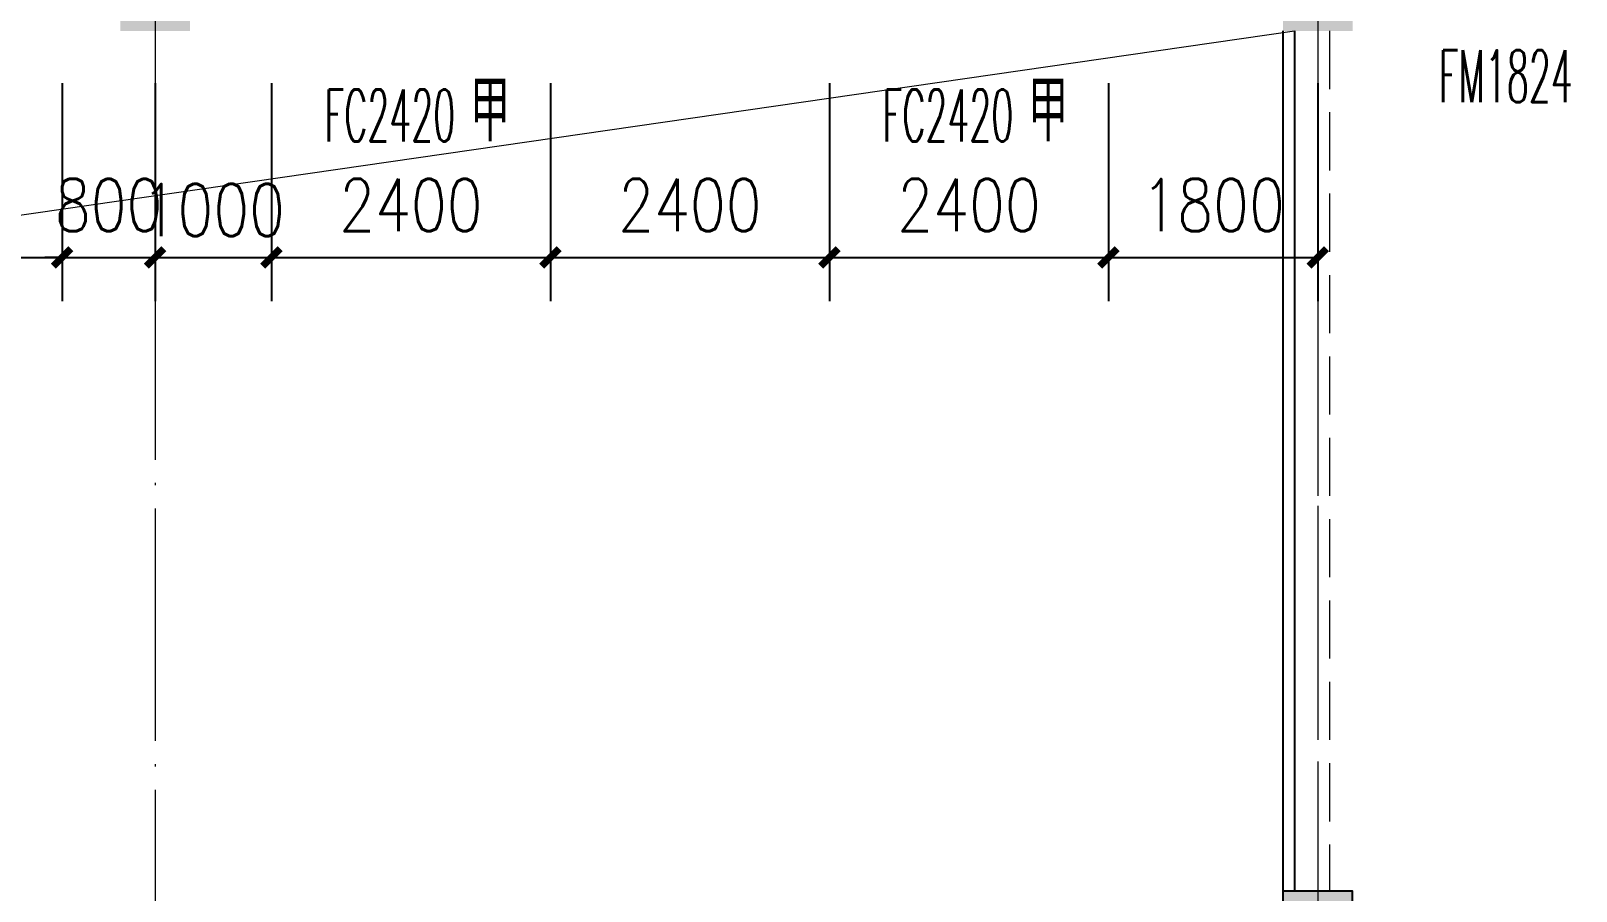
# Model space of a CAD drawing. Extents: x 1417642 to 3570900, y 124798 to 1191112.
# Drawn here: x 1563934 to 1577225, y 209133 to 216533 of the extents above; entities that cross this region are included whole.
import ezdxf

# ---------------------------------------------------------------- set-up
doc = ezdxf.new("R2010")
doc.units = 0
doc.header["$LTSCALE"] = 1000
doc.header["$MEASUREMENT"] = 0
doc.linetypes.add('DASH', pattern=[0.35, 0.25, -0.1])
doc.linetypes.add('DOTE', pattern=[2.42, 2, -0.2, 0.02, -0.2])
doc.layers.get('0').update_dxf_attribs({"linetype": 'CONTINUOUS'})
doc.layers.get('Defpoints').update_dxf_attribs({"linetype": 'CONTINUOUS'})
for name, color, linetype in [('COLUMN', 9, 'CONTINUOUS'), ('DOTE', 1, 'DOTE'), ('LATRINE', 6, 'CONTINUOUS'), ('PUB_DIM', 3, 'CONTINUOUS'), ('PUB_HATCH', 8, 'CONTINUOUS'), ('STAIR', 2, 'CONTINUOUS'), ('tiaozheng', 20, 'CONTINUOUS'), ('WINDOW_TEXT', 7, 'CONTINUOUS'), ('柱填充', 8, 'CONTINUOUS')]:
    doc.layers.add(name, color=color, linetype=linetype)
doc.styles.add('_TCH_WINDOW', font='ROMANS.shx', dxfattribs={"width": 0.7, "height": 400, "bigfont": 'Z.shx'})
doc.styles.add('DIM_FONT', font='SIMPLEX.shx', dxfattribs={"width": 0.8})
doc.dimstyles.new('DIMN150', dxfattribs={"dimscale": 1.5, "dimtxt": 300, "dimasz": 100, "dimexe": 250, "dimexo": 300, "dimgap": 150, "dimtad": 1, "dimdec": 0, "dimzin": 0, "dimdsep": 46, "dimtxsty": 'DIM_FONT', "dimblk": 'ARCHTICK', "dimcen": 0.09, "dimdle": 1.5, "dimclrt": 7, "dimazin": 2, "dimtfac": 1, "dimtdec": 0, "dimtix": 1, "dimtmove": 2, "dimatfit": 3, "dimldrblk": 'ARCHTICK', "dimfxl": 1, "dimtolj": 1, "dimtzin": 0, "dimarcsym": 0})

# ---------------------------------------------------------------- blocks, each defined once
blk = doc.blocks.new('i89')
at = {"layer": '柱填充'}
h = blk.add_hatch(color=256, dxfattribs=at)
h.paths.add_polyline_path([(1555333, 501498), (1555333, 502098), (1554733, 502098), (1554733, 501498)])
h.paths.add_polyline_path([(1525733, 501498), (1525733, 502098), (1525133, 502098), (1525133, 501498)])
h.paths.add_polyline_path([(1517733, 501498), (1517733, 502098), (1517133, 502098), (1517133, 501498)])
h.paths.add_polyline_path([(1509733, 501498), (1509733, 502098), (1509133, 502098), (1509133, 501498)])
h.paths.add_polyline_path([(1501733, 501498), (1501733, 502098), (1501133, 502098), (1501133, 501498)])
h.paths.add_polyline_path([(1498133, 501498), (1498133, 502098), (1497533, 502098), (1497533, 501498)])
h.paths.add_polyline_path([(1498133, 529448), (1498133, 530148), (1497433, 530148), (1497433, 529448)])
h.paths.add_polyline_path([(1498133, 537448), (1498133, 538148), (1497433, 538148), (1497433, 537448)])
h.paths.add_polyline_path([(1541783, 545398), (1541783, 546098), (1541083, 546098), (1541083, 545398)])
h.paths.add_polyline_path([(1565333, 559098), (1565333, 559698), (1564733, 559698), (1564733, 559098)])
h.paths.add_polyline_path([(1565383, 549098), (1565383, 549798), (1564683, 549798), (1564683, 549098)])
h.paths.add_polyline_path([(1565333, 545498), (1565333, 546098), (1564733, 546098), (1564733, 545498)])
h.paths.add_polyline_path([(1565383, 538098), (1564683, 538098), (1564683, 537498), (1565383, 537498)])
h.paths.add_polyline_path([(1565333, 529498), (1565333, 530098), (1564733, 530098), (1564733, 529498)])
h.paths.add_polyline_path([(1565333, 519498), (1565333, 520098), (1564733, 520098), (1564733, 519498)])
h.paths.add_polyline_path([(1565333, 511498), (1565333, 512098), (1564733, 512098), (1564733, 511498)])
h.paths.add_polyline_path([(1565333, 501498), (1565333, 502098), (1564733, 502098), (1564733, 501498)])
h.paths.add_polyline_path([(1555333, 559098), (1555333, 559698), (1554733, 559698), (1554733, 559098)])
h.paths.add_polyline_path([(1555333, 549098), (1555333, 549698), (1554733, 549698), (1554733, 549098)])
h.paths.add_polyline_path([(1555333, 545498), (1555333, 546098), (1554733, 546098), (1554733, 545498)])
h.paths.add_polyline_path([(1555333, 537498), (1555333, 538098), (1554733, 538098), (1554733, 537498)])
h.paths.add_polyline_path([(1555433, 529448), (1555433, 530148), (1554733, 530148), (1554733, 529448)])
h.paths.add_polyline_path([(1555433, 519448), (1555433, 520148), (1554733, 520148), (1554733, 519448)])
h.paths.add_polyline_path([(1555433, 511498), (1555433, 512198), (1554733, 512198), (1554733, 511498)])
h.paths.add_polyline_path([(1551733, 557298), (1551733, 557898), (1551133, 557898), (1551133, 557298)])
h.paths.add_polyline_path([(1551783, 549098), (1551783, 549798), (1551083, 549798), (1551083, 549098)])
h.paths.add_polyline_path([(1551733, 545498), (1551733, 546098), (1551133, 546098), (1551133, 545498)])
h.paths.add_polyline_path([(1551733, 537498), (1551733, 538098), (1551133, 538098), (1551133, 537498)])
h.paths.add_polyline_path([(1551733, 529498), (1551733, 530098), (1551133, 530098), (1551133, 529498)])
h.paths.add_polyline_path([(1551733, 519498), (1551733, 520098), (1551133, 520098), (1551133, 519498)])
h.paths.add_polyline_path([(1551783, 511498), (1551783, 512198), (1551083, 512198), (1551083, 511498)])
h.paths.add_polyline_path([(1551733, 501498), (1551733, 502098), (1551133, 502098), (1551133, 501498)])
h.paths.add_polyline_path([(1541733, 559098), (1541733, 559698), (1541133, 559698), (1541133, 559098)])
h.paths.add_polyline_path([(1541733, 557298), (1541733, 557898), (1541133, 557898), (1541133, 557298)])
h.paths.add_polyline_path([(1541783, 549098), (1541783, 549798), (1541083, 549798), (1541083, 549098)])
h.paths.add_polyline_path([(1541733, 537498), (1541733, 538298), (1541133, 538298), (1541133, 537498)])
h.paths.add_polyline_path([(1541733, 519298), (1541733, 520098), (1541133, 520098), (1541133, 519298)])
h.paths.add_polyline_path([(1541833, 511498), (1541833, 512298), (1541033, 512298), (1541033, 511498)])
h.paths.add_polyline_path([(1541733, 501498), (1541733, 502098), (1541133, 502098), (1541133, 501498)])
h.paths.add_polyline_path([(1533733, 559098), (1533733, 559698), (1533133, 559698), (1533133, 559098)])
h.paths.add_polyline_path([(1533783, 549098), (1533783, 549798), (1533083, 549798), (1533083, 549098)])
h.paths.add_polyline_path([(1533733, 545498), (1533733, 546098), (1533133, 546098), (1533133, 545498)])
h.paths.add_polyline_path([(1533733, 537498), (1533733, 538298), (1533133, 538298), (1533133, 537498)])
h.paths.add_polyline_path([(1533733, 519298), (1533733, 520098), (1533133, 520098), (1533133, 519298)])
h.paths.add_polyline_path([(1533833, 511498), (1533833, 512298), (1533033, 512298), (1533033, 511498)])
h.paths.add_polyline_path([(1533733, 501498), (1533733, 502098), (1533133, 502098), (1533133, 501498)])
h.paths.add_polyline_path([(1525733, 559098), (1525733, 559698), (1525133, 559698), (1525133, 559098)])
h.paths.add_polyline_path([(1525783, 549098), (1525783, 549798), (1525083, 549798), (1525083, 549098)])
h.paths.add_polyline_path([(1525733, 545498), (1525733, 546098), (1525133, 546098), (1525133, 545498)])
h.paths.add_polyline_path([(1525733, 537498), (1525733, 538298), (1525133, 538298), (1525133, 537498)])
h.paths.add_polyline_path([(1525733, 519298), (1525733, 520098), (1525133, 520098), (1525133, 519298)])
h.paths.add_polyline_path([(1525833, 511498), (1525833, 512298), (1525033, 512298), (1525033, 511498)])
h.paths.add_polyline_path([(1517733, 559098), (1517733, 559698), (1517133, 559698), (1517133, 559098)])
h.paths.add_polyline_path([(1517783, 549098), (1517783, 549798), (1517083, 549798), (1517083, 549098)])
h.paths.add_polyline_path([(1517733, 545498), (1517733, 546098), (1517133, 546098), (1517133, 545498)])
h.paths.add_polyline_path([(1517733, 537498), (1517733, 538298), (1517133, 538298), (1517133, 537498)])
h.paths.add_polyline_path([(1517733, 519298), (1517733, 520098), (1517133, 520098), (1517133, 519298)])
h.paths.add_polyline_path([(1517833, 511498), (1517833, 512298), (1517033, 512298), (1517033, 511498)])
h.paths.add_polyline_path([(1509733, 559098), (1509733, 559698), (1509133, 559698), (1509133, 559098)])
h.paths.add_polyline_path([(1509783, 549098), (1509783, 549798), (1509083, 549798), (1509083, 549098)])
h.paths.add_polyline_path([(1509733, 545498), (1509733, 546098), (1509133, 546098), (1509133, 545498)])
h.paths.add_polyline_path([(1509733, 537498), (1509733, 538298), (1509133, 538298), (1509133, 537498)])
h.paths.add_polyline_path([(1509733, 519298), (1509733, 520098), (1509133, 520098), (1509133, 519298)])
h.paths.add_polyline_path([(1509833, 511498), (1509833, 512298), (1509033, 512298), (1509033, 511498)])
h.paths.add_polyline_path([(1509733, 480798), (1509733, 481398), (1509133, 481398), (1509133, 480798)])
h.paths.add_polyline_path([(1501733, 559098), (1501733, 559698), (1501133, 559698), (1501133, 559098)])
h.paths.add_polyline_path([(1501733, 549098), (1501733, 549698), (1501133, 549698), (1501133, 549098)])
h.paths.add_polyline_path([(1501733, 545498), (1501733, 546098), (1501133, 546098), (1501133, 545498)])
h.paths.add_polyline_path([(1501733, 537498), (1501733, 538098), (1501133, 538098), (1501133, 537498)])
h.paths.add_polyline_path([(1501733, 529498), (1501733, 530098), (1501133, 530098), (1501133, 529498)])
h.paths.add_polyline_path([(1501733, 519498), (1501733, 520098), (1501133, 520098), (1501133, 519498)])
h.paths.add_polyline_path([(1501833, 511498), (1501833, 512198), (1501133, 512198), (1501133, 511498)])
h.paths.add_polyline_path([(1501733, 480798), (1501733, 481398), (1501133, 481398), (1501133, 480798)])
h.paths.add_polyline_path([(1498133, 559098), (1498133, 559698), (1497533, 559698), (1497533, 559098)])
h.paths.add_polyline_path([(1498183, 549098), (1498183, 549798), (1497483, 549798), (1497483, 549098)])
h.paths.add_polyline_path([(1498133, 545498), (1498133, 546098), (1497533, 546098), (1497533, 545498)])
h.paths.add_polyline_path([(1498133, 519448), (1498133, 520148), (1497433, 520148), (1497433, 519448)])
h.paths.add_polyline_path([(1498133, 511448), (1498133, 512148), (1497433, 512148), (1497433, 511448)])
h.paths.add_polyline_path([(1498133, 480798), (1498133, 481398), (1497533, 481398), (1497533, 480798)])
h.paths.add_polyline_path([(1488133, 559098), (1488133, 559698), (1487533, 559698), (1487533, 559098)])
h.paths.add_polyline_path([(1488233, 549098), (1488233, 549798), (1487533, 549798), (1487533, 549098)])
h.paths.add_polyline_path([(1488133, 545498), (1488133, 546098), (1487533, 546098), (1487533, 545498)])
h.paths.add_polyline_path([(1488133, 537498), (1488133, 538098), (1487533, 538098), (1487533, 537498)])
h.paths.add_polyline_path([(1488133, 529498), (1488133, 530098), (1487533, 530098), (1487533, 529498)])
h.paths.add_polyline_path([(1488133, 519498), (1488133, 520098), (1487533, 520098), (1487533, 519498)])
h.paths.add_polyline_path([(1488133, 511498), (1488133, 512098), (1487533, 512098), (1487533, 511498)])
h.paths.add_polyline_path([(1488133, 501498), (1488133, 502098), (1487533, 502098), (1487533, 501498)])
h.paths.add_polyline_path([(1488133, 480798), (1488133, 481398), (1487533, 481398), (1487533, 480798)])
h.paths.add_polyline_path([(1498133, 484398), (1498133, 485198), (1497433, 485198), (1497433, 484398)])
h.paths.add_polyline_path([(1498134, 496298), (1498134, 497098), (1497433, 497098), (1497433, 496298)])
h.paths.add_polyline_path([(1487533, 497098), (1487533, 496298), (1488233, 496298), (1488233, 497098)])
h.paths.add_polyline_path([(1487533, 485198), (1487533, 484398), (1488233, 484398), (1488233, 485198)])
h.paths.add_polyline_path([(1509733, 496298), (1509733, 497098), (1509033, 497098), (1509033, 496298)])
h.paths.add_polyline_path([(1509733, 484398), (1509733, 485198), (1509033, 485198), (1509033, 484398)])
blk = doc.blocks.new('_ArchTick')
at = {"color": 0, "linetype": 'ByBlock', "const_width": 0.4}
blk.add_lwpolyline([(-0.5, -0.5), (0.5, 0.5)], dxfattribs=at)
blk = doc.blocks.new('*D500')
at = {"layer": 'Defpoints', "color": 0}
for p in [(1561803, 216533), (1564203, 216533), (1564203, 214584)]:
    blk.add_point(p, dxfattribs=at)
at = {"layer": 'PUB_DIM', "color": 0, "lineweight": -2}
for p, q in [((1561803, 216083), (1561803, 214209)), ((1564203, 216083), (1564203, 214209)), ((1561801, 214584), (1564205, 214584))]:
    blk.add_line(p, q, dxfattribs=at)
at = {"layer": 'PUB_DIM', "color": 0, "lineweight": -2, "xscale": 150, "yscale": 150, "zscale": 150, "rotation": 180}
blk.add_blockref('_ArchTick', (1561803, 214584), dxfattribs=at)
at = {"layer": 'PUB_DIM', "color": 0, "lineweight": -2, "xscale": 150, "yscale": 150, "zscale": 150}
blk.add_blockref('_ArchTick', (1564203, 214584), dxfattribs=at)
at = {"layer": 'PUB_DIM', "color": 7, "insert": (1563003, 215034), "char_height": 450, "attachment_point": 5, "style": 'DIM_FONT'}
blk.add_mtext('\\A1;2400', dxfattribs=at)
blk = doc.blocks.new('*D501')
at = {"layer": 'Defpoints', "color": 0}
for p in [(1564203, 216533), (1565003, 216533), (1565003, 214584)]:
    blk.add_point(p, dxfattribs=at)
at = {"layer": 'PUB_DIM', "color": 0, "lineweight": -2}
for p, q in [((1564203, 216083), (1564203, 214209)), ((1565003, 216083), (1565003, 214209)), ((1564203, 214584), (1564053, 214584)), ((1564203, 214584), (1565003, 214584)), ((1565003, 214584), (1565153, 214584))]:
    blk.add_line(p, q, dxfattribs=at)
at = {"layer": 'PUB_DIM', "color": 0, "lineweight": -2, "xscale": 150, "yscale": 150, "zscale": 150}
blk.add_blockref('_ArchTick', (1564203, 214584), dxfattribs=at)
at = {"layer": 'PUB_DIM', "color": 0, "lineweight": -2, "xscale": 150, "yscale": 150, "zscale": 150, "rotation": 180}
blk.add_blockref('_ArchTick', (1565003, 214584), dxfattribs=at)
at = {"layer": 'PUB_DIM', "color": 7, "insert": (1564603, 215034), "char_height": 450, "attachment_point": 5, "style": 'DIM_FONT'}
blk.add_mtext('\\A1;800', dxfattribs=at)
blk = doc.blocks.new('*D502')
at = {"layer": 'Defpoints', "color": 0}
for p in [(1565003, 216533), (1566003, 216533), (1566003, 214584)]:
    blk.add_point(p, dxfattribs=at)
at = {"layer": 'PUB_DIM', "color": 0, "lineweight": -2}
for p, q in [((1565003, 216083), (1565003, 214209)), ((1566003, 216083), (1566003, 214209)), ((1565001, 214584), (1566005, 214584))]:
    blk.add_line(p, q, dxfattribs=at)
at = {"layer": 'PUB_DIM', "color": 0, "lineweight": -2, "xscale": 150, "yscale": 150, "zscale": 150, "rotation": 180}
blk.add_blockref('_ArchTick', (1565003, 214584), dxfattribs=at)
at = {"layer": 'PUB_DIM', "color": 0, "lineweight": -2, "xscale": 150, "yscale": 150, "zscale": 150}
blk.add_blockref('_ArchTick', (1566003, 214584), dxfattribs=at)
at = {"layer": 'PUB_DIM', "color": 7, "insert": (1565503, 214992), "char_height": 450, "attachment_point": 5, "style": 'DIM_FONT'}
blk.add_mtext('\\A1;1000', dxfattribs=at)
blk = doc.blocks.new('*D503')
at = {"layer": 'Defpoints', "color": 0}
for p in [(1566003, 216533), (1568403, 216533), (1568403, 214584)]:
    blk.add_point(p, dxfattribs=at)
at = {"layer": 'PUB_DIM', "color": 0, "lineweight": -2}
for p, q in [((1566003, 216083), (1566003, 214209)), ((1568403, 216083), (1568403, 214209)), ((1566001, 214584), (1568405, 214584))]:
    blk.add_line(p, q, dxfattribs=at)
at = {"layer": 'PUB_DIM', "color": 0, "lineweight": -2, "xscale": 150, "yscale": 150, "zscale": 150, "rotation": 180}
blk.add_blockref('_ArchTick', (1566003, 214584), dxfattribs=at)
at = {"layer": 'PUB_DIM', "color": 0, "lineweight": -2, "xscale": 150, "yscale": 150, "zscale": 150}
blk.add_blockref('_ArchTick', (1568403, 214584), dxfattribs=at)
at = {"layer": 'PUB_DIM', "color": 7, "insert": (1567203, 215034), "char_height": 450, "attachment_point": 5, "style": 'DIM_FONT'}
blk.add_mtext('\\A1;2400', dxfattribs=at)
blk = doc.blocks.new('*D504')
at = {"layer": 'Defpoints', "color": 0}
for p in [(1568403, 216533), (1570803, 216533), (1570803, 214584)]:
    blk.add_point(p, dxfattribs=at)
at = {"layer": 'PUB_DIM', "color": 0, "lineweight": -2}
for p, q in [((1568403, 216083), (1568403, 214209)), ((1570803, 216083), (1570803, 214209)), ((1568401, 214584), (1570805, 214584))]:
    blk.add_line(p, q, dxfattribs=at)
at = {"layer": 'PUB_DIM', "color": 0, "lineweight": -2, "xscale": 150, "yscale": 150, "zscale": 150, "rotation": 180}
blk.add_blockref('_ArchTick', (1568403, 214584), dxfattribs=at)
at = {"layer": 'PUB_DIM', "color": 0, "lineweight": -2, "xscale": 150, "yscale": 150, "zscale": 150}
blk.add_blockref('_ArchTick', (1570803, 214584), dxfattribs=at)
at = {"layer": 'PUB_DIM', "color": 7, "insert": (1569603, 215034), "char_height": 450, "attachment_point": 5, "style": 'DIM_FONT'}
blk.add_mtext('\\A1;2400', dxfattribs=at)
blk = doc.blocks.new('*D505')
at = {"layer": 'Defpoints', "color": 0}
for p in [(1570803, 216533), (1573203, 216533), (1573203, 214584)]:
    blk.add_point(p, dxfattribs=at)
at = {"layer": 'PUB_DIM', "color": 0, "lineweight": -2}
for p, q in [((1570803, 216083), (1570803, 214209)), ((1573203, 216083), (1573203, 214209)), ((1570801, 214584), (1573205, 214584))]:
    blk.add_line(p, q, dxfattribs=at)
at = {"layer": 'PUB_DIM', "color": 0, "lineweight": -2, "xscale": 150, "yscale": 150, "zscale": 150, "rotation": 180}
blk.add_blockref('_ArchTick', (1570803, 214584), dxfattribs=at)
at = {"layer": 'PUB_DIM', "color": 0, "lineweight": -2, "xscale": 150, "yscale": 150, "zscale": 150}
blk.add_blockref('_ArchTick', (1573203, 214584), dxfattribs=at)
at = {"layer": 'PUB_DIM', "color": 7, "insert": (1572003, 215034), "char_height": 450, "attachment_point": 5, "style": 'DIM_FONT'}
blk.add_mtext('\\A1;2400', dxfattribs=at)
blk = doc.blocks.new('*D506')
at = {"layer": 'Defpoints', "color": 0}
for p in [(1573203, 216533), (1575003, 216533), (1575003, 214584)]:
    blk.add_point(p, dxfattribs=at)
at = {"layer": 'PUB_DIM', "color": 0, "lineweight": -2}
for p, q in [((1573203, 216083), (1573203, 214209)), ((1575003, 216083), (1575003, 214209)), ((1573201, 214584), (1575005, 214584))]:
    blk.add_line(p, q, dxfattribs=at)
at = {"layer": 'PUB_DIM', "color": 0, "lineweight": -2, "xscale": 150, "yscale": 150, "zscale": 150, "rotation": 180}
blk.add_blockref('_ArchTick', (1573203, 214584), dxfattribs=at)
at = {"layer": 'PUB_DIM', "color": 0, "lineweight": -2, "xscale": 150, "yscale": 150, "zscale": 150}
blk.add_blockref('_ArchTick', (1575003, 214584), dxfattribs=at)
at = {"layer": 'PUB_DIM', "color": 7, "insert": (1574103, 215034), "char_height": 450, "attachment_point": 5, "style": 'DIM_FONT'}
blk.add_mtext('\\A1;1800', dxfattribs=at)
blk = doc.blocks.new('_FZH')
blk.add_lwpolyline([(-0.5, -0.5), (0.5, -0.5), (0.5, 0.5), (-0.5, 0.5)], close=True)
at = {"layer": 'PUB_HATCH'}
blk.add_solid([(-0.5, -0.5), (0.5, -0.5), (-0.5, 0.5), (0.5, 0.5)], dxfattribs=at)

msp = doc.modelspace()

# ---------------------------------------------------------------- linework, layer by layer
at = {"layer": 'DOTE', "lineweight": 0}
for points in [[(1575003.1, 243906.3), (1575003.1, 132632.2)], [(1565003.1, 243884), (1565003.1, 132632.2)]]:
    msp.add_lwpolyline(points, dxfattribs=at)
at = {"layer": 'LATRINE', "linetype": 'DASH', "lineweight": 0, "ltscale": 2}
for p, q in [((1575003.1, 216532.7), (1575003.1, 209132.7)), ((1575103.1, 216532.7), (1575103.1, 209132.7))]:
    msp.add_line(p, q, dxfattribs=at)
at = {"layer": 'STAIR'}
for p, q in [((1574703.1, 216532.7), (1574703.1, 199132.7)), ((1574803.1, 216532.7), (1574803.1, 209132.7))]:
    msp.add_line(p, q, dxfattribs=at)
at = {"layer": 'STAIR', "lineweight": 0}
msp.add_lwpolyline([(1525303.1, 199132.7), (1530265.8, 210093.1), (1574803.1, 216532.7)], dxfattribs=at)

# ---------------------------------------------------------------- block references
at = {"layer": 'COLUMN', "lineweight": 0, "xscale": 600, "yscale": 600, "zscale": 600}
msp.add_blockref('_FZH', (1575003.1, 208832.7), dxfattribs=at)
at = {"layer": 'tiaozheng'}
msp.add_blockref('i89', (23570, -320965.6), dxfattribs=at)

# ---------------------------------------------------------------- texts
at = {"layer": 'WINDOW_TEXT', "style": '_TCH_WINDOW', "width": 0.494118}
msp.add_text('FM1824', height=446.25, dxfattribs=at).set_placement((1576043.9, 215919.8))
at = {"layer": 'WINDOW_TEXT', "color": 2, "style": '_TCH_WINDOW'}
for s, height, width, p in [('甲', 525, 0.7, (1567709.2, 215582.7)), ('甲', 525, 0.7, (1572509.2, 215582.7)), ('FC2420', 446.25, 0.494118, (1566459.7, 215582.7)), ('FC2420', 446.25, 0.494118, (1571259.7, 215582.7))]:
    msp.add_text(s, height=height, dxfattribs=dict(at, width=width)).set_placement(p)

# ---------------------------------------------------------------- dimensions: what is measured, and where the dimension line sits
at = {"layer": 'PUB_DIM'}
for p1, p2, picture, middle in [((1561803.1, 216532.7), (1564203.1, 216532.7), '*D500', (1563003.1, 215033.9)), ((1564203.1, 216532.7), (1565003.1, 216532.7), '*D501', (1564603.1, 215033.9)), ((1566003.1, 216532.7), (1568403.1, 216532.7), '*D503', (1567203.1, 215033.9)), ((1568403.1, 216532.7), (1570803.1, 216532.7), '*D504', (1569603.1, 215033.9)), ((1570803.1, 216532.7), (1573203.1, 216532.7), '*D505', (1572003.1, 215033.9)), ((1573203.1, 216532.7), (1575003.1, 216532.7), '*D506', (1574103.1, 215033.9))]:
    dim = msp.add_aligned_dim(p1=p1, p2=p2, distance=-1948.8, dimstyle='DIMN150', dxfattribs=at)
    dim.commit()
    dim.dimension.update_dxf_attribs({"geometry": picture, "text_midpoint": middle})
dim = msp.add_linear_dim(base=(1566003.1, 214583.9), p1=(1565003.1, 216532.7), p2=(1566003.1, 216532.7), angle=360, dimstyle='DIMN150', dxfattribs=at)
dim.commit()
dim.dimension.update_dxf_attribs({"geometry": '*D502', "text_midpoint": (1565503.1, 214991.8), "dimtype": 129})

doc.saveas('drawing.dxf')
